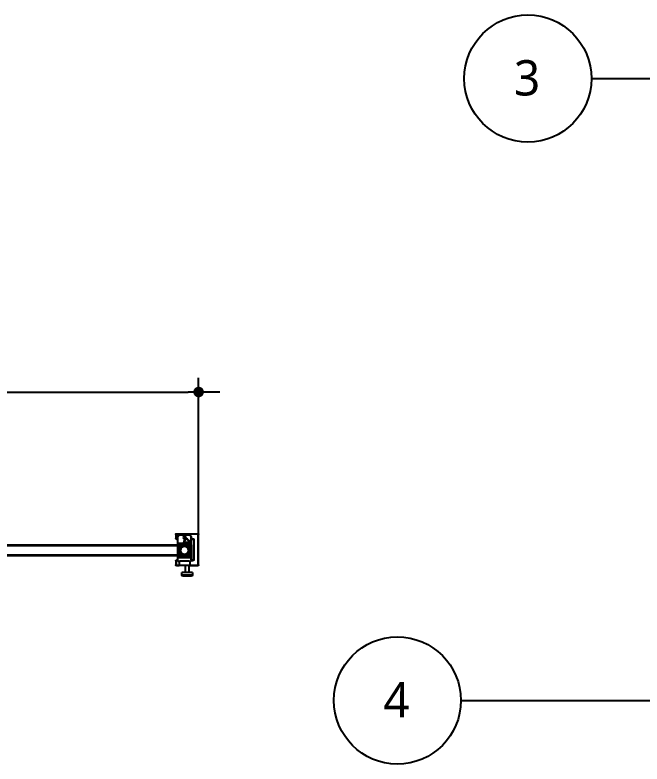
# Model space of a CAD drawing. Header units: millimetres. Extents: x 4892990 to 5673724, y 2128419 to 2381812.
# Drawn here: x 5654568 to 5656344, y 2376379 to 2378500 of the extents above; entities that cross this region are included whole.
import ezdxf
from ezdxf.enums import TextEntityAlignment as Align

# ---------------------------------------------------------------- set-up
doc = ezdxf.new("R2010")
doc.units = ezdxf.units.MM
doc.header["$LTSCALE"] = 1000
doc.layers.get('0').update_dxf_attribs({"linetype": 'CONTINUOUS'})
for name, color, linetype, lineweight in [('A-DIMS', 7, 'CONTINUOUS', 25), ('A-XXXX-SYMB', 7, 'CONTINUOUS', 25), ('A-XXXX-TXT1', 3, 'CONTINUOUS', 25)]:
    doc.layers.add(name, color=color, linetype=linetype, lineweight=lineweight)
doc.layers.add('치수', color=1, linetype='CONTINUOUS')
doc.styles.add('HY울릉도L', font='malgun.ttf')
doc.styles.add('돋움체', font='')
doc.styles.add('맑은고딕', font='malgun.ttf')
doc.styles.get('돋움체').set_extended_font_data('DotumChe')
doc.dimstyles.new('CDIM', dxfattribs={"dimtxt": 3, "dimasz": 1.5, "dimexe": 2, "dimexo": 1, "dimgap": 1, "dimtad": 1, "dimdec": 0, "dimrnd": 0.5, "dimzin": 0, "dimdsep": 32, "dimlunit": 6, "dimtxsty": 'HY울릉도L', "dimblk1": '_CIDOT', "dimblk2": '_CIDOT', "dimsah": 1, "dimcen": 5.5, "dimclrd": 2, "dimclre": 2, "dimclrt": 7, "dimadec": 0, "dimazin": 0, "dimtfac": 1, "dimtdec": 0, "dimtix": 1, "dimtmove": 2, "dimatfit": 1, "dimldrblk": '_CIDOT', "dimfxl": 1, "dimtolj": 1, "dimtzin": 0, "dimlwd": -1, "dimarcsym": 0})

# ---------------------------------------------------------------- blocks, each defined once
blk = doc.blocks.new('고정지주위')
at = {"color": 7, "linetype": 'Continuous', "lineweight": 25, "ltscale": 25}
for p, q in [((3939005.6, -1087151), (3938944.6, -1087151)), ((3938944.6, -1087152.2), (3939005.6, -1087152.2)), ((3938942.6, -1087239), (3938942.6, -1087153)), ((3938943.8, -1087239), (3938943.8, -1087153)), ((3938956.4, -1087168), (3938956.4, -1087224)), ((3938957.6, -1087168), (3938957.6, -1087224)), ((3938963.6, -1087164.8), (3938959.6, -1087164.8)), ((3938963.6, -1087166), (3938959.6, -1087166)), ((3938963.5, -1087174.5), (3938963.6, -1087174)), ((3938963.6, -1087177.8), (3938963.6, -1087161)), ((3938994.6, -1087154), (3938970.6, -1087154)), ((3939001.6, -1087177.8), (3939001.6, -1087161)), ((3939005.6, -1087164.8), (3939001.6, -1087164.8)), ((3939005.6, -1087166), (3939001.6, -1087166)), ((3939006.4, -1087153), (3939006.4, -1087164)), ((3939007.6, -1087153), (3939007.6, -1087164)), ((3938963.6, -1087174.6), (3938963.5, -1087174.5)), ((3938963.5, -1087182.6), (3938963.5, -1087179.6)), ((3938963.5, -1087179.6), (3938963.6, -1087179.6)), ((3938963.5, -1087182.6), (3938963.6, -1087182.6)), ((3938963.5, -1087182.6), (3938963.5, -1087215)), ((3939001.6, -1087177.8), (3938963.6, -1087177.8)), ((3938963.6, -1087185.8), (3938963.6, -1087177.8)), ((3938974, -1087185.8), (3938963.6, -1087185.8)), ((3938963.6, -1087210.2), (3938963.6, -1087185.8)), ((3939001.6, -1087185.8), (3938991.3, -1087185.8)), ((3939001.6, -1087185.8), (3939001.6, -1087177.8)), ((3939001.6, -1087210.2), (3939001.6, -1087185.8)), ((3938962.8, -1087225), (3938962.8, -1087215)), ((3938962.8, -1087215), (3938963.5, -1087215)), ((3938963.5, -1087215), (3938963.6, -1087215)), ((3938974, -1087210.2), (3938963.6, -1087210.2)), ((3938963.6, -1087218.2), (3938963.6, -1087210.2)), ((3939001.6, -1087210.2), (3938991.3, -1087210.2)), ((3939001.6, -1087218.2), (3939001.6, -1087210.2)), ((3938959.6, -1087226), (3938963.7, -1087226)), ((3938959.6, -1087227.2), (3938964, -1087227.2)), ((3938962.8, -1087225), (3938963.6, -1087225)), ((3939001.6, -1087218.2), (3938963.6, -1087218.2)), ((3938963.6, -1087225), (3938963.6, -1087218.2)), ((3938967.6, -1087229), (3938967.6, -1087240)), ((3938996.6, -1087228), (3938968.6, -1087228)), ((3938997.6, -1087229), (3938997.6, -1087240)), ((3939001.3, -1087227.2), (3939005.6, -1087227.2)), ((3939001.5, -1087226), (3939005.6, -1087226)), ((3939001.6, -1087225), (3939001.6, -1087218.2)), ((3939006.4, -1087228), (3939006.4, -1087239)), ((3939007.6, -1087228), (3939007.6, -1087239)), ((3938967.6, -1087239.8), (3938944.6, -1087239.8)), ((3938967.6, -1087241), (3938944.6, -1087241)), ((3938997.6, -1087240), (3938967.6, -1087240)), ((3938967.6, -1087240), (3938967.6, -1087241)), ((3938967.6, -1087241), (3938997.6, -1087241)), ((3938970.6, -1087241), (3938970.6, -1087261)), ((3938979.6, -1087261), (3938979.6, -1087241)), ((3939005.6, -1087239.8), (3938997.6, -1087239.8)), ((3938997.6, -1087241), (3938997.6, -1087240)), ((3939005.6, -1087241), (3938997.6, -1087241)), ((3938960.1, -1087261), (3938960.1, -1087267)), ((3938960.1, -1087261), (3938990.1, -1087261)), ((3938964.1, -1087271), (3938986.1, -1087271)), ((3938990.1, -1087267), (3938990.1, -1087261))]:
    blk.add_line(p, q, dxfattribs=at)
at = {"color": 8, "linetype": 'Continuous', "lineweight": 25, "ltscale": 25}
blk.add_line((3938990.1, -1087267), (3938960.1, -1087267), dxfattribs=at)
at = {"color": 7, "linetype": 'Continuous', "lineweight": 25, "ltscale": 625}
for centre, radius in [((3938982.6, -1087162), 4), ((3938982.6, -1087162), 3), ((3938982.6, -1087198), 15), ((3938982.6, -1087198), 11)]:
    blk.add_circle(centre, radius, dxfattribs=at)
for centre, radius, start, end in [((3938944.6, -1087153), 2, 90, 180), ((3938944.6, -1087153), 0.8, 90, 180), ((3939005.6, -1087153), 2, 0, 90), ((3939005.6, -1087153), 0.8, 0, 90), ((3938959.6, -1087168), 3.2, 90, 180), ((3938959.6, -1087168), 2, 90, 180), ((3938970.6, -1087161), 7, 90, 180), ((3938994.6, -1087161), 7, 0, 90), ((3939005.6, -1087164), 0.8, 270, 0), ((3939005.6, -1087164), 2, 270, 0), ((3938959.6, -1087224), 3.2, 180, 270), ((3938959.6, -1087224), 2, 180, 270), ((3938970.6, -1087225), 7, 180, 244.6231), ((3938968.6, -1087229), 1, 90, 180), ((3938996.6, -1087229), 1, 0, 90), ((3938994.6, -1087225), 7, 295.3769, 0), ((3939005.6, -1087228), 2, 0, 90), ((3939005.6, -1087228), 0.8, 0, 90), ((3938944.6, -1087239), 2, 180, 270), ((3938944.6, -1087239), 0.8, 180, 270), ((3939005.6, -1087239), 0.8, 270, 0), ((3939005.6, -1087239), 2, 270, 0), ((3938964.1, -1087267), 4, 180, 270), ((3938986.1, -1087267), 4, 270, 0)]:
    blk.add_arc(centre, radius, start, end, dxfattribs=at)
blk = doc.blocks.new('2789.3 위')
at = {"color": 7, "linetype": 'Continuous', "lineweight": 25, "ltscale": 30}
for p, q in [((2078616.8, -460456.6), (2078616.8, -460457.4)), ((2078617.6, -460456.6), (2078616.8, -460456.6)), ((2078617.6, -460457.4), (2078617.6, -460456.6)), ((2081388.6, -460457.4), (2081388.6, -460456.6)), ((2081388.6, -460456.6), (2081389.4, -460456.6)), ((2081389.4, -460456.6), (2081389.4, -460457.4)), ((2078608.4, -460469.4), (2078613.2, -460470.2)), ((2078608.4, -460473.4), (2078608.4, -460475.8)), ((2078613.2, -460473.4), (2078608.4, -460473.4)), ((2078608.4, -460475.8), (2078608.4, -460476.8)), ((2081397.8, -460475.8), (2078608.4, -460475.8)), ((2078608.4, -460475.8), (2078626, -460475.8)), ((2078608.4, -460476.8), (2081397.8, -460476.8)), ((2078608.4, -460476.8), (2078608.4, -460504.8)), ((2078608.4, -460476.8), (2078609.4, -460476.8)), ((2078637.4, -460476.8), (2078609.4, -460476.8)), ((2078609.4, -460476.8), (2078609.4, -460504.8)), ((2078610.3, -460503.9), (2078610.3, -460477.7)), ((2078610.3, -460477.7), (2078636.4, -460477.7)), ((2078610.8, -460468.2), (2078623.6, -460468.2)), ((2078613.2, -460470.2), (2078613.2, -460473.4)), ((2078621.2, -460470.2), (2078626, -460469.4)), ((2078621.2, -460473.4), (2078621.2, -460470.2)), ((2078626, -460473.4), (2078621.2, -460473.4)), ((2078626, -460475.8), (2078626, -460473.4)), ((2078636.4, -460477.7), (2078636.4, -460503.9)), ((2078637.4, -460504.8), (2078637.4, -460476.8)), ((2081368.8, -460476.8), (2081396.8, -460476.8)), ((2081368.8, -460504.8), (2081368.8, -460476.8)), ((2081369.8, -460477.7), (2081369.8, -460503.9)), ((2081395.8, -460477.7), (2081369.8, -460477.7)), ((2081385, -460470.2), (2081380.2, -460469.4)), ((2081380.2, -460473.4), (2081385, -460473.4)), ((2081380.2, -460475.8), (2081380.2, -460473.4)), ((2081397.8, -460475.8), (2081380.2, -460475.8)), ((2081395.4, -460468.2), (2081382.6, -460468.2)), ((2081385, -460473.4), (2081385, -460470.2)), ((2081397.8, -460469.4), (2081393, -460470.2)), ((2081393, -460470.2), (2081393, -460473.4)), ((2081393, -460473.4), (2081397.8, -460473.4)), ((2081395.8, -460503.9), (2081395.8, -460477.7)), ((2081396.8, -460476.8), (2081396.8, -460504.8)), ((2081397.8, -460476.8), (2081396.8, -460476.8)), ((2081397.8, -460473.4), (2081397.8, -460475.8)), ((2081397.8, -460475.8), (2081397.8, -460476.8)), ((2081397.8, -460476.8), (2081397.8, -460504.8)), ((2078608.4, -460504.8), (2078608.4, -460505.8)), ((2081397.8, -460504.8), (2078608.4, -460504.8)), ((2078609.4, -460504.8), (2078608.4, -460504.8)), ((2078609.4, -460504.8), (2078637.4, -460504.8)), ((2078636.4, -460503.9), (2078610.3, -460503.9)), ((2081396.8, -460504.8), (2081368.8, -460504.8)), ((2081369.8, -460503.9), (2081395.8, -460503.9)), ((2081396.8, -460504.8), (2081397.8, -460504.8)), ((2081397.8, -460504.8), (2081397.8, -460505.8)), ((2081397.8, -460505.8), (2078608.4, -460505.8)), ((2078608.4, -460505.8), (2081397.8, -460505.8))]:
    blk.add_line(p, q, dxfattribs=at)
for centre, radius, start, end in [((2078625.4, -460472.3), 17.2, 119.8074, 170), ((2078620.6, -460468.2), 9.81, 110.351, 180), ((2078613.8, -460468.2), 9.81, 0, 69.649), ((2078609.1, -460472.3), 17.2, 10, 60.1926), ((2081397.1, -460472.3), 17.2, 119.8074, 170), ((2081392.4, -460468.2), 9.81, 110.351, 180), ((2081385.5, -460468.2), 9.81, 0, 69.649), ((2081380.8, -460472.3), 17.2, 10, 60.1926)]:
    blk.add_arc(centre, radius, start, end, dxfattribs=at)
blk = doc.blocks.new('_CIDOT')
at = {"color": 0, "linetype": 'ByBlock'}
blk.add_line((2, 0), (-1, 0), dxfattribs=at)
at = {"color": 0, "linetype": 'ByBlock', "const_width": 0.5}
blk.add_lwpolyline([(-0.25, 0, 1), (0.25, 0, 1)], format="xyb", close=True, dxfattribs=at)
blk = doc.blocks.new('*D80')
at = {"layer": 'A-DIMS', "lineweight": -2, "transparency": 16777216}
for p, q in [((5646569.9, 2377016), (5646569.9, 2377472.4)), ((5655087.9, 2377016), (5655087.9, 2377472.4))]:
    blk.add_line(p, q, dxfattribs=at)
at = {"layer": 'A-DIMS', "transparency": 16777216}
blk.add_line((5646599.9, 2377432.4), (5655057.9, 2377432.4), dxfattribs=at)
at = {"layer": 'A-DIMS', "transparency": 16777216, "xscale": 30, "yscale": 30, "zscale": 30, "rotation": 180}
blk.add_blockref('_CIDOT', (5646569.9, 2377432.4), dxfattribs=at)
at = {"layer": 'A-DIMS', "transparency": 16777216, "xscale": 30, "yscale": 30, "zscale": 30}
blk.add_blockref('_CIDOT', (5655087.9, 2377432.4), dxfattribs=at)
at = {"layer": 'A-DIMS', "color": 3, "transparency": 16777216, "insert": (5650828.9, 2377482.5), "char_height": 60, "attachment_point": 5, "style": '돋움체'}
blk.add_mtext('\\A1;7800', dxfattribs=at)

msp = doc.modelspace()

# ---------------------------------------------------------------- linework, layer by layer
at = {"layer": 'A-XXXX-SYMB'}
for p, q in [((5656200.46, 2378320.05), (5658992.52, 2378320.05)), ((5655830.88, 2376558.98), (5659194.84, 2376558.98))]:
    msp.add_line(p, q, dxfattribs=at)
for centre in [(5656020.46, 2378320.05), (5655650.88, 2376558.98)]:
    msp.add_circle(centre, 180, dxfattribs=at)

# ---------------------------------------------------------------- block references
at = {"xscale": -1}
msp.add_blockref('고정지주위', (9594030.49, 3464181.99), dxfattribs=at)
at = {"layer": '치수'}
msp.add_blockref('2789.3 위', (3573665.11, 2837474.79), dxfattribs=at)

# ---------------------------------------------------------------- texts
at = {"layer": 'A-XXXX-TXT1', "style": '맑은고딕'}
for s, p in [('3', (5656018.15, 2378322.18)), ('4', (5655648.57, 2376561.12))]:
    msp.add_text(s, height=100, dxfattribs=at).set_placement(p, align=Align.MIDDLE)

# ---------------------------------------------------------------- dimensions: what is measured, and where the dimension line sits
at = {"layer": 'A-DIMS'}
dim = msp.add_linear_dim(base=(5655087.87, 2377432.44), p1=(5646569.87, 2376996.03), p2=(5655087.87, 2376996.03), text='7800', dimstyle='CDIM', override={"dimscale": 20, "dimtxsty": '돋움체', "dimclrd": 256, "dimclre": 256, "dimclrt": 3}, dxfattribs=at)
dim.commit()
dim.dimension.update_dxf_attribs({"geometry": '*D80', "text_midpoint": (5650828.87, 2377482.48)})

doc.saveas('drawing.dxf')
